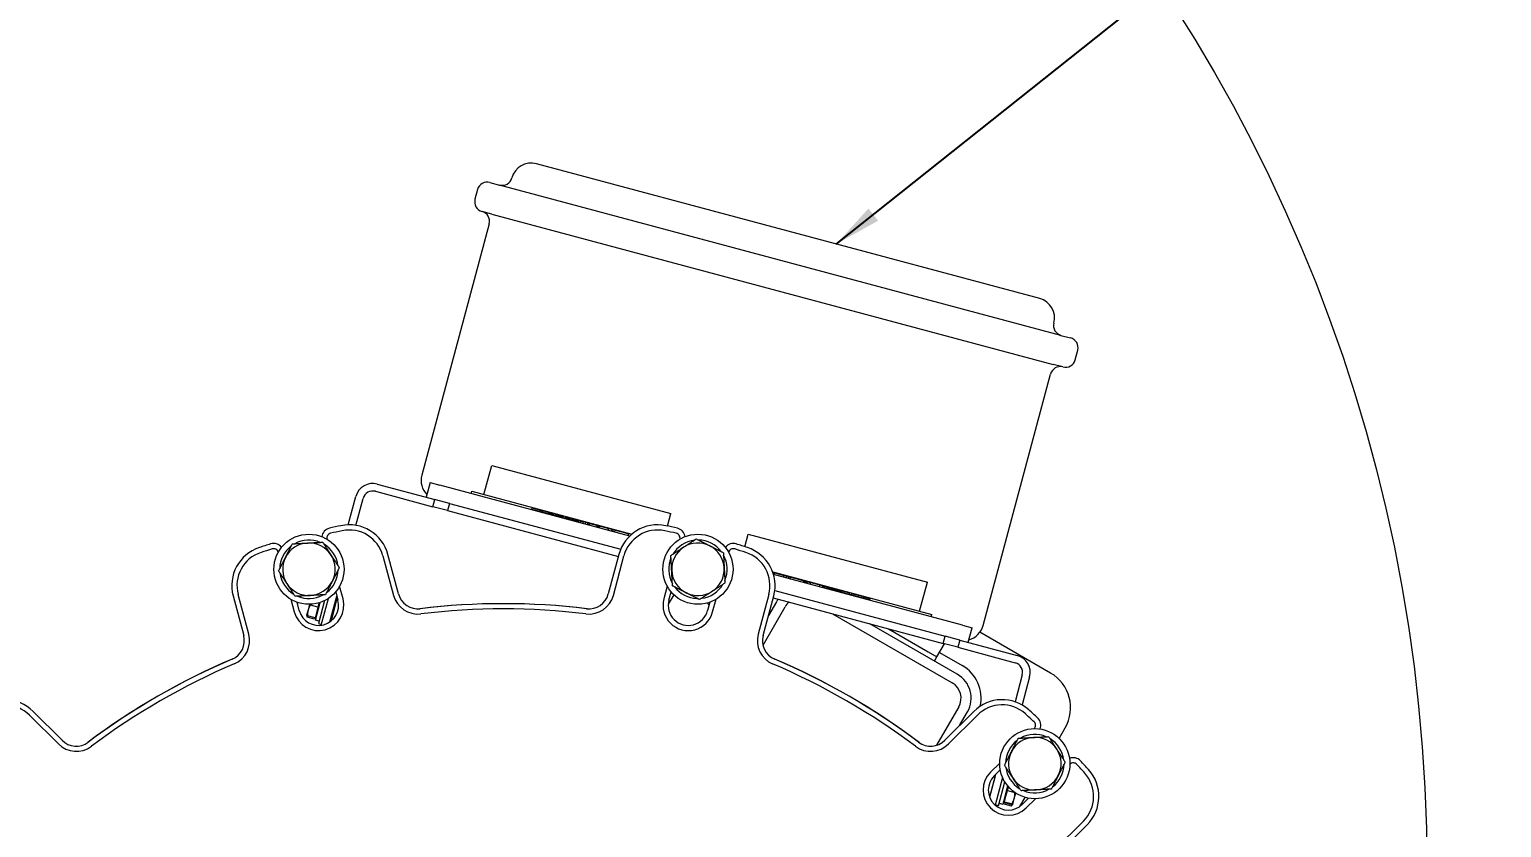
# Model space of a CAD drawing. Header units: inches. Extents: x 15 to 402, y 6 to 258.
# Drawn here: x 67.96 to 104.69, y 212.73 to 232.66 of the extents above; entities that cross this region are included whole.
import ezdxf

# ---------------------------------------------------------------- set-up
doc = ezdxf.new("R2010")
doc.units = ezdxf.units.IN
doc.header["$LTSCALE"] = 12
doc.header["$MEASUREMENT"] = 0
for name, color, linetype, lineweight in [('Dimension (ANSI)', 7, 'Continuous', 25), ('Symbol (ANSI)', 7, 'Continuous', 25), ('Visible', 7, 'Continuous', 18)]:
    doc.layers.add(name, color=color, linetype=linetype, lineweight=lineweight)
doc.styles.add('MEMCOR Medium', font='arial.ttf')
doc.dimstyles.new('Default (ANSI)', dxfattribs={"dimscale": 12, "dimtxt": 0.15, "dimasz": 0.098425, "dimexe": 0.125, "dimexo": 0.0625, "dimgap": 0.031496, "dimtad": 0, "dimtih": 1, "dimtoh": 1, "dimdec": 4, "dimrnd": 1e-08, "dimzin": 3, "dimdsep": 46, "dimlunit": 5, "dimtxsty": 'MEMCOR Medium', "dimcen": 0.09, "dimdle": 0.393701, "dimclrd": 256, "dimclre": 256, "dimclrt": 256, "dimadec": 0, "dimazin": 1, "dimtfac": 0.8, "dimtofl": 0, "dimtmove": 0, "dimatfit": 3, "dimfxl": 1, "dimfrac": 1, "dimtolj": 1, "dimtzin": 4, "dimlwd": -1, "dimlwe": -1, "dimarcsym": 0})
doc.dimstyles.new('Default (ANSI)$7', dxfattribs={"dimscale": 12, "dimtxt": 0.15, "dimasz": 0.098425, "dimexe": 0.125, "dimexo": 0.0625, "dimgap": 0.031496, "dimtad": 0, "dimtih": 1, "dimtoh": 1, "dimdec": 4, "dimrnd": 1e-08, "dimzin": 3, "dimdsep": 46, "dimlunit": 5, "dimtxsty": 'MEMCOR Medium', "dimcen": 0.09, "dimdle": 0.393701, "dimclrd": 256, "dimclre": 256, "dimclrt": 256, "dimadec": 0, "dimazin": 1, "dimtfac": 0.8, "dimtofl": 0, "dimtmove": 0, "dimatfit": 3, "dimfxl": 1, "dimfrac": 1, "dimtolj": 1, "dimtzin": 4, "dimlwd": -1, "dimlwe": -1, "dimarcsym": 0})

# ---------------------------------------------------------------- blocks, each defined once
blk = doc.blocks.new('*D25')
at = {"layer": 'Defpoints', "color": 0, "transparency": 16777216}
for p in [(86.89, 243.622), (62.827, 211.67)]:
    blk.add_point(p, dxfattribs=at)
at = {"layer": 'Dimension (ANSI)', "transparency": 16777216}
for p, q in [((91.461, 249.692), (87.601, 244.566)), ((93.048, 249.692), (91.461, 249.692))]:
    blk.add_line(p, q, dxfattribs=at)
blk.add_solid([(87.443, 244.684), (87.758, 244.447), (86.89, 243.622)], dxfattribs=at)
at = {"layer": 'Dimension (ANSI)', "transparency": 16777216, "char_height": 1.8, "attachment_point": 4, "style": 'MEMCOR Medium'}
for s, insert in [('\\A1; \\fArial|b0|i0;R40 in', (108.926, 250.989)), ('\\A1;[R1016.0 mm]{\\P\\fArial|b0|i0;RADIAL CLEARANCE REQUIRED}', (93.426, 246.824))]:
    blk.add_mtext(s, dxfattribs=dict(at, insert=insert))

msp = doc.modelspace()

# ---------------------------------------------------------------- linework, layer by layer
at = {"layer": 'Visible'}
for p, q in [((93.16663, 225.93761), (80.60959, 229.30226)), ((79.44955, 228.83663), (79.69103, 228.77193)), ((79.14337, 228.65986), (79.07866, 228.41837)), ((93.69696, 225.01905), (79.69103, 228.77193)), ((79.49692, 228.04748), (79.25544, 228.11219)), ((79.43221, 227.806), (77.74989, 221.52748)), ((79.49692, 228.04748), (93.50284, 224.29461)), ((93.69696, 225.01905), (93.93844, 224.95435)), ((94.05051, 224.40668), (94.11522, 224.64816)), ((91.75582, 217.77461), (93.43814, 224.05313)), ((93.74433, 224.2299), (93.50284, 224.29461)), ((79.30338, 221.04652), (79.49749, 221.77097)), ((79.49749, 221.77097), (83.9649, 220.57393)), ((76.59327, 221.12565), (78.02608, 220.74173)), ((76.6418, 221.30676), (78.07461, 220.92284)), ((77.95902, 221.34204), (77.86196, 220.97982)), ((77.95902, 221.34204), (78.2005, 221.27733)), ((82.9389, 220.00768), (78.2005, 221.27733)), ((78.98535, 221.06703), (79.00153, 221.1274)), ((79.00153, 221.1274), (82.99435, 220.05753)), ((75.91617, 220.28907), (76.10597, 220.9974)), ((76.10672, 220.27574), (76.28708, 220.94887)), ((78.02608, 220.74173), (78.07461, 220.92284)), ((78.39313, 220.64338), (78.02608, 220.74173)), ((78.10344, 220.91511), (78.07461, 220.92284)), ((78.44166, 220.82449), (78.10344, 220.91511)), ((78.44166, 220.82449), (78.39313, 220.64338)), ((78.44166, 220.82449), (82.71397, 219.67972)), ((78.39313, 220.64338), (82.6561, 219.50112)), ((80.49461, 220.66263), (80.49784, 220.6747)), ((80.49784, 220.6747), (80.50755, 220.71093)), ((81.66573, 220.36177), (80.49784, 220.6747)), ((80.50755, 220.71093), (80.76235, 220.64265)), ((80.75265, 220.60643), (80.76235, 220.64265)), ((80.77385, 220.60075), (80.78356, 220.63697)), ((80.78356, 220.63697), (80.85289, 220.61839)), ((80.84319, 220.58217), (80.85289, 220.61839)), ((80.85289, 220.61839), (80.94942, 220.59253)), ((80.93972, 220.5563), (80.94942, 220.59253)), ((80.94942, 220.59253), (81.04253, 220.56758)), ((81.03282, 220.53136), (81.04253, 220.56758)), ((81.07534, 220.51996), (81.08504, 220.55619)), ((81.08504, 220.55619), (81.28938, 220.50144)), ((81.27967, 220.46521), (81.28938, 220.50144)), ((81.32905, 220.45198), (81.33876, 220.4882)), ((81.33876, 220.4882), (81.41471, 220.46785)), ((81.405, 220.43163), (81.41471, 220.46785)), ((81.41471, 220.46785), (81.46542, 220.45426)), ((81.46542, 220.45426), (81.51614, 220.44067)), ((81.50643, 220.40445), (81.51614, 220.44067)), ((81.51614, 220.44067), (81.59209, 220.42032)), ((81.58238, 220.3841), (81.59209, 220.42032)), ((81.6053, 220.37796), (81.61501, 220.41418)), ((81.61501, 220.41418), (81.67544, 220.39799)), ((81.66249, 220.3497), (81.67544, 220.39799)), ((81.67544, 220.39799), (81.72776, 220.38397)), ((81.71482, 220.33567), (81.72776, 220.38397)), ((81.72776, 220.38397), (81.78525, 220.36857)), ((81.77231, 220.32027), (81.78525, 220.36857)), ((81.78525, 220.36857), (81.84179, 220.35342)), ((83.88064, 220.25947), (83.9649, 220.57393)), ((81.82885, 220.30512), (81.84179, 220.35342)), ((81.84179, 220.35342), (81.89435, 220.33933)), ((81.88141, 220.29104), (81.89435, 220.33933)), ((81.93932, 220.28846), (81.88465, 220.30311)), ((81.89435, 220.33933), (81.94903, 220.32468)), ((81.93609, 220.27639), (81.94903, 220.32468)), ((81.94903, 220.32468), (82.1351, 220.27483)), ((82.12216, 220.22653), (82.1351, 220.27483)), ((82.19163, 220.22086), (82.12539, 220.2386)), ((82.1351, 220.27483), (82.20133, 220.25708)), ((82.18839, 220.20878), (82.20133, 220.25708)), ((82.20133, 220.25708), (82.325, 220.22394)), ((82.325, 220.22394), (82.41495, 220.19984)), ((82.40201, 220.15154), (82.41495, 220.19984)), ((82.41495, 220.19984), (82.49463, 220.17849)), ((82.48169, 220.13019), (82.49463, 220.17849)), ((82.55044, 220.12471), (82.48492, 220.14227)), ((82.49463, 220.17849), (82.52878, 220.16934)), ((82.51908, 220.13312), (82.52878, 220.16934)), ((82.5472, 220.11264), (82.55044, 220.12471)), ((82.56458, 220.10798), (82.57752, 220.15628)), ((82.57752, 220.15628), (82.74519, 220.11135)), ((82.74519, 220.11135), (82.91286, 220.06643)), ((82.89992, 220.01813), (82.91286, 220.06643)), ((82.97359, 220.03974), (82.9762, 220.04945)), ((82.9762, 220.04945), (82.98274, 220.0477)), ((85.81278, 219.74318), (85.89668, 220.05631)), ((85.89668, 220.05631), (90.36409, 218.85927)), ((75.38736, 219.92974), (75.38729, 219.93001)), ((84.18935, 219.93001), (84.18928, 219.92974)), ((74.17022, 219.6039), (74.1703, 219.60363)), ((76.78235, 219.51458), (77.04636, 218.52927)), ((77.17193, 218.56291), (76.90792, 219.54822)), ((82.66873, 219.54822), (82.40471, 218.56291)), ((82.53028, 218.52927), (82.7943, 219.51458)), ((85.40635, 219.60363), (85.40642, 219.6039)), ((86.50508, 219.11683), (90.47183, 218.05395)), ((91.2405, 217.78328), (86.52818, 219.04594)), ((86.53863, 219.04314), (86.55157, 219.09144)), ((86.55157, 219.09144), (86.70017, 219.05162)), ((86.70017, 219.05162), (86.78572, 219.0287)), ((86.77278, 218.9804), (86.78572, 219.0287)), ((86.78572, 219.0287), (86.8654, 219.00735)), ((86.85246, 218.95905), (86.8654, 219.00735)), ((86.8938, 218.94797), (86.89703, 218.96005)), ((86.89703, 218.96005), (86.90674, 218.99627)), ((86.93858, 218.94891), (86.89703, 218.96005)), ((86.90674, 218.99627), (86.94829, 218.98513)), ((86.93535, 218.93684), (86.94829, 218.98513)), ((86.94829, 218.98513), (87.11596, 218.94021)), ((87.11596, 218.94021), (87.28363, 218.89528)), ((87.27068, 218.84699), (87.28363, 218.89528)), ((87.28363, 218.89528), (87.34519, 218.87879)), ((73.4338, 217.56129), (73.16978, 218.54659)), ((75.27678, 218.53514), (75.2729, 218.54111)), ((75.6048, 218.61595), (75.66042, 218.40838)), ((75.78599, 218.44203), (75.70169, 218.75667)), ((83.87496, 218.75667), (83.79065, 218.44203)), ((84.03767, 218.54608), (83.90001, 218.30765)), ((83.91622, 218.40838), (83.97184, 218.61595)), ((86.40686, 218.54659), (86.14285, 217.56129)), ((86.55899, 218.64945), (90.80551, 217.5116)), ((87.36659, 218.83423), (87.27392, 218.85906)), ((87.33548, 218.84256), (87.34519, 218.87879)), ((87.34519, 218.87879), (87.37629, 218.87045)), ((87.36335, 218.82215), (87.37629, 218.87045)), ((87.37629, 218.87045), (87.455, 218.84936)), ((87.44206, 218.80107), (87.455, 218.84936)), ((87.455, 218.84936), (87.6823, 218.78846)), ((87.66936, 218.74016), (87.6823, 218.78846)), ((87.6823, 218.78846), (87.76051, 218.7675)), ((87.74757, 218.7192), (87.76051, 218.7675)), ((88.94963, 218.41005), (87.75081, 218.73128)), ((87.76051, 218.7675), (87.80361, 218.75595)), ((87.7939, 218.71973), (87.80361, 218.75595)), ((87.80361, 218.75595), (87.85432, 218.74236)), ((87.85432, 218.74236), (87.90504, 218.72877)), ((87.89533, 218.69255), (87.90504, 218.72877)), ((87.90504, 218.72877), (87.98099, 218.70842)), ((87.97129, 218.6722), (87.98099, 218.70842)), ((87.99077, 218.66698), (88.00048, 218.7032)), ((88.00048, 218.7032), (88.12617, 218.66952)), ((88.11646, 218.6333), (88.12617, 218.66952)), ((88.12617, 218.66952), (88.20212, 218.64917)), ((88.19241, 218.61295), (88.20212, 218.64917)), ((88.21925, 218.60576), (88.22896, 218.64198)), ((88.22896, 218.64198), (88.43133, 218.58776)), ((88.42162, 218.55153), (88.43133, 218.58776)), ((88.47076, 218.53837), (88.48046, 218.57459)), ((88.48046, 218.57459), (88.5498, 218.55601)), ((88.54009, 218.51979), (88.5498, 218.55601)), ((88.5498, 218.55601), (88.64633, 218.53015)), ((88.63662, 218.49392), (88.64633, 218.53015)), ((88.64633, 218.53015), (88.73943, 218.5052)), ((90.16998, 218.13483), (90.36409, 218.85927)), ((73.04421, 218.51295), (73.30823, 217.52764)), ((74.48462, 218.43055), (74.56893, 218.11592)), ((74.6945, 218.14956), (74.63888, 218.35713)), ((74.91384, 218.15948), (74.87939, 218.03093)), ((74.95291, 218.30531), (74.91384, 218.15948)), ((75.16011, 218.2363), (74.97378, 218.28622)), ((75.09884, 217.91104), (75.21685, 218.35145)), ((75.16011, 218.2363), (75.12441, 218.10306)), ((75.18854, 218.34238), (75.16011, 218.2363)), ((75.32639, 218.39707), (75.17256, 217.82296)), ((75.24482, 217.78353), (75.42453, 218.45423)), ((75.46141, 217.86742), (75.63339, 218.50927)), ((75.49609, 217.89364), (75.62653, 218.38046)), ((75.58455, 218.32701), (75.61035, 218.32009)), ((75.62653, 218.38046), (75.64722, 218.45767)), ((84.61329, 218.45116), (84.61291, 218.45827)), ((84.93776, 218.35713), (84.88215, 218.14956)), ((85.00772, 218.11592), (85.09202, 218.43055)), ((86.2639, 217.28703), (86.8162, 218.24365)), ((86.26842, 217.52764), (86.53243, 218.51295)), ((86.5997, 218.36865), (86.40202, 218.02627)), ((86.51981, 218.46584), (90.75698, 217.33049)), ((88.72973, 218.46898), (88.73943, 218.5052)), ((88.76783, 218.45877), (88.77754, 218.49499)), ((88.77754, 218.49499), (88.94022, 218.4514)), ((88.93052, 218.41518), (88.94022, 218.4514)), ((88.94639, 218.39798), (88.94963, 218.41005)), ((74.87939, 218.03093), (74.87943, 218.03078)), ((74.87943, 218.03078), (74.89186, 217.9844)), ((75.07872, 217.93253), (74.89239, 217.98246)), ((75.08871, 217.96982), (74.90238, 218.01974)), ((75.08871, 217.96982), (75.07872, 217.93253)), ((75.12441, 218.10306), (75.08871, 217.96982)), ((75.08996, 217.9745), (75.11411, 217.96803)), ((75.18964, 217.88671), (75.09884, 217.91104)), ((75.17256, 217.82296), (75.24983, 217.80226)), ((75.4875, 217.96478), (75.5133, 217.95787)), ((87.99686, 218.07007), (90.98528, 216.3447)), ((91.11028, 216.56121), (88.92987, 217.82007)), ((90.45565, 217.99358), (90.47183, 218.05395)), ((89.39638, 217.69507), (90.38686, 217.12321)), ((90.75698, 217.33049), (90.80551, 217.5116)), ((91.14344, 217.42105), (90.80551, 217.5116)), ((91.17256, 217.41325), (91.14344, 217.42105)), ((91.2405, 217.78328), (91.48198, 217.71857)), ((91.38492, 217.35635), (91.48198, 217.71857)), ((93.43824, 216.58836), (91.67472, 217.60653)), ((90.38686, 217.12321), (90.60337, 216.99821)), ((90.60337, 216.99821), (90.79009, 217.32162)), ((90.66587, 217.10646), (91.23528, 216.77771)), ((91.12403, 217.23214), (90.75698, 217.33049)), ((91.17256, 217.41325), (91.12403, 217.23214)), ((91.12403, 217.23214), (92.55684, 216.84822)), ((91.17256, 217.41325), (92.60537, 217.02933)), ((90.54087, 216.88996), (90.60337, 216.99821)), ((92.73362, 216.54203), (92.55383, 215.87105)), ((92.91473, 216.49351), (92.72688, 215.79242)), ((68.7765, 214.91125), (68.05521, 215.63254)), ((91.14633, 215.74365), (90.59403, 214.78703)), ((91.52143, 215.63254), (90.80014, 214.91125)), ((91.16516, 215.27627), (91.36284, 215.61865)), ((67.96328, 215.54062), (68.68458, 214.81932)), ((90.89206, 214.81932), (91.61336, 215.54062)), ((93.65184, 214.95832), (93.80427, 215.22234)), ((93.02923, 215.20287), (93.02903, 215.20267)), ((92.17028, 214.34392), (91.93995, 214.11359)), ((92.03188, 214.02166), (92.18383, 214.17362)), ((93.91999, 214.31171), (93.92019, 214.31191)), ((92.06796, 214.05774), (91.91683, 213.49372)), ((92.04727, 213.98054), (91.91683, 213.49372)), ((92.24162, 213.98142), (92.05672, 213.29135)), ((92.13587, 213.27766), (92.29608, 213.87556)), ((92.36656, 213.77541), (92.24375, 213.31708)), ((92.35996, 213.65417), (92.3862, 213.75211)), ((92.28528, 213.37549), (92.32262, 213.51483)), ((92.32262, 213.51483), (92.35996, 213.65417)), ((92.35996, 213.65417), (92.54629, 213.60424)), ((92.49383, 213.31149), (92.53319, 213.4584)), ((92.53319, 213.4584), (92.56938, 213.59346)), ((92.65694, 213.71018), (92.66017, 213.71653)), ((92.6693, 213.2565), (92.80245, 213.48714)), ((92.89094, 213.46651), (92.73898, 213.31456)), ((92.83091, 213.22263), (93.06124, 213.45296)), ((92.13587, 213.27766), (92.05859, 213.29836)), ((92.15295, 213.34141), (92.24375, 213.31708)), ((92.28317, 213.3676), (92.25902, 213.37407)), ((92.27203, 213.32603), (92.28123, 213.36034)), ((92.27203, 213.32603), (92.45836, 213.27611)), ((92.28123, 213.36034), (92.28326, 213.36791)), ((92.28123, 213.36034), (92.46756, 213.31042)), ((92.28326, 213.36791), (92.28528, 213.37549)), ((92.28528, 213.37549), (92.47161, 213.32556)), ((92.49347, 213.31091), (92.46564, 213.28307)), ((92.49374, 213.31118), (92.49347, 213.31091)), ((92.49374, 213.31118), (92.49383, 213.31149)), ((94.25794, 212.89604), (93.53664, 212.17474)), ((93.62857, 212.08282), (94.34986, 212.80412))]:
    msp.add_line(p, q, dxfattribs=at)
for centre, radius in [((62.82709, 211.66956), 40), ((74.93599, 219.18015), 0.875), ((84.64065, 219.18015), 0.875), ((93.04513, 214.32782), 0.875)]:
    msp.add_circle(centre, radius, dxfattribs=at)
for centre, radius, start, end in [((80.48018, 228.81929), 0.5, 75, 165), ((79.38485, 228.59515), 0.25, 75, 165), ((79.75574, 229.01341), 0.25, 255, 345), ((79.32014, 228.35367), 0.25, 165, 255), ((79.19073, 227.87071), 0.25, 345, 75), ((93.03722, 225.45465), 0.5, 345, 75), ((93.76166, 225.26053), 0.25, 165, 255), ((93.87373, 224.71287), 0.25, 345, 75), ((93.80903, 224.47138), 0.25, 255, 345), ((93.67962, 223.98842), 0.25, 75, 165), ((78.23285, 221.39807), 0.5, 165, 225), ((76.52856, 220.88417), 0.4375, 75, 165), ((76.52856, 220.88417), 0.25, 75, 165), ((75.5032, 219.96107), 0.25, 102.780972, 172.261312), ((75.5032, 219.96107), 0.12, 102.780972, 195), ((79.78832, 201.071), 19.62, 101.921409, 102.780972), ((79.78832, 201.071), 19.49, 101.921409, 102.780972), ((75.94199, 219.2894), 1, 15, 101.921409), ((75.94199, 219.2894), 0.87, 15, 101.921409), ((83.63465, 219.2894), 1, 78.078591, 165), ((83.63465, 219.2894), 0.87, 78.078591, 165), ((79.78832, 201.071), 19.49, 77.219028, 78.078591), ((79.78832, 201.071), 19.62, 77.219028, 78.078591), ((84.07344, 219.96107), 0.12, 345, 77.219028), ((84.07344, 219.96107), 0.25, 7.738688, 77.219028), ((74.01014, 218.77177), 1, 108.078591, 195), ((79.78832, 201.071), 19.62, 107.219028, 108.078591), ((79.78832, 201.071), 19.49, 107.219028, 108.078591), ((74.05431, 219.57284), 0.25, 37.738688, 107.219028), ((74.05431, 219.57284), 0.12, 15, 107.219028), ((74.93599, 219.18015), 0.7295, 127.099296, 178.981014), ((74.93599, 219.18015), 0.656, 93.040155, 153.040155), ((74.93599, 219.18015), 0.7295, 67.099296, 118.981014), ((74.93599, 219.18015), 0.656, 33.040155, 93.040155), ((74.93599, 219.18015), 0.7295, 7.099296, 58.981014), ((84.64065, 219.18015), 0.656, 123.040155, 183.040155), ((84.64065, 219.18015), 0.7295, 97.099296, 148.981014), ((84.64065, 219.18015), 0.656, 63.040155, 123.040155), ((84.64065, 219.18015), 0.7295, 37.099296, 88.981014), ((84.64065, 219.18015), 0.656, 3.040155, 63.040155), ((85.52233, 219.57284), 0.25, 72.780972, 142.261312), ((85.52233, 219.57284), 0.12, 72.780972, 165), ((79.78832, 201.071), 19.49, 71.921409, 72.780972), ((79.78832, 201.071), 19.62, 71.921409, 72.780972), ((85.5665, 218.77177), 1, 345, 71.921409), ((74.01014, 218.77177), 0.87, 108.078591, 195), ((74.93599, 219.18015), 0.656, 153.040155, 213.040155), ((74.93599, 219.18015), 0.656, 333.040155, 33.040155), ((84.64065, 219.18015), 0.7295, 157.099296, 208.981014), ((84.64065, 219.18015), 0.7295, 337.099296, 28.981014), ((85.5665, 218.77177), 0.87, 345, 71.921409), ((74.93599, 219.18015), 0.7295, 187.099296, 238.981014), ((74.93599, 219.18015), 0.7295, 307.099296, 358.981014), ((84.64065, 219.18015), 0.656, 183.040155, 243.040155), ((84.64065, 219.18015), 0.656, 303.040155, 3.040155), ((74.93599, 219.18015), 0.656, 213.040155, 273.040155), ((74.93599, 219.18015), 0.7295, 247.099296, 297.850081), ((74.93599, 219.18015), 0.656, 273.040155, 333.040155), ((74.93599, 219.18015), 0.7295, 297.850081, 298.981014), ((77.65489, 218.69232), 0.63, 195, 276.90325), ((77.65489, 218.69232), 0.5, 195, 276.90325), ((81.92175, 218.69232), 0.63, 263.09675, 345), ((81.92175, 218.69232), 0.5, 263.09675, 345), ((84.64065, 219.18015), 0.7295, 217.099296, 267.850081), ((84.64065, 219.18015), 0.656, 243.040155, 303.040155), ((84.64065, 219.18015), 0.7295, 277.099296, 328.981014), ((75.17746, 218.27897), 0.63, 195, 15), ((75.17746, 218.27897), 0.5, 195, 15), ((79.78832, 201.071), 17.25021, 83.049065, 96.950935), ((79.78832, 201.071), 17.25, 83.09675, 96.90325), ((79.78832, 201.071), 17.12, 83.09675, 96.90325), ((84.39918, 218.27897), 0.63, 165, 345), ((84.39918, 218.27897), 0.5, 165, 345), ((84.64065, 219.18015), 0.7295, 267.850081, 268.981014), ((85.15612, 218.4833), 0.315, 207.54617, 220.535087), ((87.19725, 218.02365), 0.69, 143.597958, 150), ((87.19725, 218.02365), 0.44, 130.093063, 150), ((72.82526, 217.39823), 0.5, 293.09675, 15), ((72.82526, 217.39823), 0.63, 293.09675, 15), ((86.75138, 217.39823), 0.63, 165, 246.90325), ((86.75138, 217.39823), 0.5, 165, 246.90325), ((91.27285, 217.90402), 0.5, 285, 345), ((79.78832, 201.071), 17.25021, 113.049065, 126.950935), ((79.78832, 201.071), 17.25, 113.09675, 126.90325), ((79.78832, 201.071), 17.12, 113.09675, 126.90325), ((79.78832, 201.071), 17.12, 53.09675, 66.90325), ((79.78832, 201.071), 17.25021, 53.049065, 66.950935), ((79.78832, 201.071), 17.25, 53.09675, 66.90325), ((90.76528, 215.96365), 0.94, 347.741831, 60), ((92.49214, 216.60674), 0.25, 345, 75), ((92.49214, 216.60674), 0.4375, 345, 75), ((90.76528, 215.96365), 0.44, 330, 60), ((90.76528, 215.96365), 0.69, 330, 60), ((92.93824, 215.72234), 1, 330, 60), ((67.3481, 214.92544), 1, 45, 131.921409), ((67.3481, 214.92544), 0.87, 45, 131.921409), ((92.22854, 214.92544), 1, 48.078591, 135), ((92.22854, 214.92544), 0.87, 48.078591, 135), ((79.78832, 201.071), 19.62, 47.219028, 48.078591), ((79.78832, 201.071), 19.49, 47.219028, 48.078591), ((92.94438, 215.28772), 0.12, 315, 47.219028), ((92.94438, 215.28772), 0.25, 337.738688, 47.219028), ((69.13006, 215.2648), 0.5, 225, 306.90325), ((90.44659, 215.2648), 0.5, 233.09675, 315), ((93.04513, 214.32782), 0.7295, 127.099296, 178.981014), ((93.04513, 214.32782), 0.656, 93.040155, 153.040155), ((93.04513, 214.32782), 0.7295, 67.099296, 118.981014), ((93.04513, 214.32782), 0.656, 33.040155, 93.040155), ((93.04513, 214.32782), 0.7295, 7.099296, 58.981014), ((69.13006, 215.2648), 0.63, 225, 306.90325), ((90.44659, 215.2648), 0.63, 233.09675, 315), ((93.04513, 214.32782), 0.656, 153.040155, 213.040155), ((93.04513, 214.32782), 0.656, 333.040155, 33.040155), ((92.38543, 213.66811), 0.63, 135, 315), ((93.04513, 214.32782), 0.7295, 187.099296, 237.850081), ((93.04513, 214.32782), 0.7295, 307.099296, 358.981014), ((94.00504, 214.22706), 0.25, 42.780972, 112.261312), ((94.00504, 214.22706), 0.12, 42.780972, 135), ((79.78832, 201.071), 19.49, 41.921409, 42.780972), ((79.78832, 201.071), 19.62, 41.921409, 42.780972), ((93.64276, 213.51122), 1, 315, 41.921409), ((92.38543, 213.66811), 0.5, 135, 315), ((93.04513, 214.32782), 0.656, 213.040155, 273.040155), ((93.04513, 214.32782), 0.656, 273.040155, 333.040155), ((93.64276, 213.51122), 0.87, 315, 41.921409), ((93.04513, 214.32782), 0.7295, 237.850081, 238.981014), ((93.04513, 214.32782), 0.7295, 247.099296, 298.981014)]:
    msp.add_arc(centre, radius, start, end, dxfattribs=at)
for points, weights in [([(74.35128, 219.47755), (74.43097, 219.63423), (74.52299, 219.81514)], [1, 1.0379548493, 1]), ([(74.52299, 219.81514), (74.72567, 219.8259), (74.9012, 219.83522)], [1, 1.0379548493, 1]), ([(74.9012, 219.83522), (75.07673, 219.84454), (75.27941, 219.85531)], [1, 1.0379548493, 1]), ([(75.27941, 219.85531), (75.39007, 219.68516), (75.48591, 219.53781)], [1, 1.0379548493, 1]), ([(83.96549, 219.52356), (84.13563, 219.63423), (84.28298, 219.73006)], [1, 1.0379548493, 1]), ([(84.28298, 219.73006), (84.43033, 219.8259), (84.60048, 219.93656)], [1, 1.0379548493, 1]), ([(84.60048, 219.93656), (84.78139, 219.84454), (84.93806, 219.76485)], [1, 1.0379548493, 1]), ([(84.93806, 219.76485), (85.09473, 219.68516), (85.27564, 219.59315)], [1, 1.0379548493, 1]), ([(74.17957, 219.13997), (74.27159, 219.32088), (74.35128, 219.47755)], [1, 1.0379548493, 1]), ([(75.48591, 219.53781), (75.58175, 219.39046), (75.69241, 219.22032)], [1, 1.0379548493, 1]), ([(83.98558, 219.14535), (83.97625, 219.32088), (83.96549, 219.52356)], [1, 1.0379548493, 1]), ([(85.27564, 219.59315), (85.28641, 219.39046), (85.29573, 219.21494)], [1, 1.0379548493, 1]), ([(74.38607, 218.82248), (74.29024, 218.96983), (74.17957, 219.13997)], [1, 1.0379548493, 1]), ([(75.69241, 219.22032), (75.60039, 219.03941), (75.5207, 218.88274)], [1, 1.0379548493, 1]), ([(84.00566, 218.76715), (83.9949, 218.96983), (83.98558, 219.14535)], [1, 1.0379548493, 1]), ([(85.29573, 219.21494), (85.30505, 219.03941), (85.31582, 218.83673)], [1, 1.0379548493, 1]), ([(74.59257, 218.50498), (74.48191, 218.67513), (74.38607, 218.82248)], [1, 1.0379548493, 1]), ([(74.97078, 218.52507), (74.79526, 218.51575), (74.59257, 218.50498)], [1, 1.0379548493, 1]), ([(75.34899, 218.54516), (75.14631, 218.53439), (74.97078, 218.52507)], [1, 1.0379548493, 1]), ([(75.5207, 218.88274), (75.44101, 218.72607), (75.34899, 218.54516)], [1, 1.0379548493, 1]), ([(84.34324, 218.59544), (84.18657, 218.67513), (84.00566, 218.76715)], [1, 1.0379548493, 1]), ([(84.68083, 218.42373), (84.49992, 218.51575), (84.34324, 218.59544)], [1, 1.0379548493, 1]), ([(84.99832, 218.63023), (84.85097, 218.53439), (84.68083, 218.42373)], [1, 1.0379548493, 1]), ([(85.31582, 218.83673), (85.14567, 218.72607), (84.99832, 218.63023)], [1, 1.0379548493, 1]), ([(74.91384, 218.15948), (74.89727, 218.09764), (74.90238, 218.01974)], [1, 1.0379548493, 1]), ([(74.97378, 218.28622), (74.93041, 218.22132), (74.91384, 218.15948)], [1, 1.0379548493, 1]), ([(74.973, 218.30593), (74.97323, 218.29627), (74.97378, 218.28622)], [1.00806620258, 1.00458760551, 1]), ([(74.90238, 218.01974), (74.88009, 218.02833), (74.87943, 218.03078)], [1, 1.03585270176, 1.00397143819]), ([(74.88522, 218.02691), (74.88612, 218.0065), (74.89239, 217.98246)], [1.01894615239, 1.01820705657, 1]), ([(74.89239, 217.98246), (74.89212, 217.98343), (74.89186, 217.9844)], [1, 1.00074745865, 1.00146547735]), ([(92.46043, 214.62522), (92.54012, 214.7819), (92.63213, 214.96281)], [1, 1.0379548493, 1]), ([(92.63213, 214.96281), (92.83482, 214.97357), (93.01034, 214.98289)], [1, 1.0379548493, 1]), ([(93.01034, 214.98289), (93.18587, 214.99221), (93.38855, 215.00298)], [1, 1.0379548493, 1]), ([(93.38855, 215.00298), (93.49921, 214.83283), (93.59505, 214.68548)], [1, 1.0379548493, 1]), ([(92.28872, 214.28764), (92.38074, 214.46855), (92.46043, 214.62522)], [1, 1.0379548493, 1]), ([(93.59505, 214.68548), (93.69089, 214.53813), (93.80155, 214.36799)], [1, 1.0379548493, 1]), ([(92.49522, 213.97015), (92.39938, 214.1175), (92.28872, 214.28764)], [1, 1.0379548493, 1]), ([(93.80155, 214.36799), (93.70953, 214.18708), (93.62984, 214.03041)], [1, 1.0379548493, 1]), ([(92.70172, 213.65265), (92.59105, 213.8228), (92.49522, 213.97015)], [1, 1.0379548493, 1]), ([(93.62984, 214.03041), (93.55015, 213.87374), (93.45813, 213.69283)], [1, 1.0379548493, 1]), ([(92.47161, 213.32556), (92.51586, 213.39374), (92.53319, 213.4584)], [1, 1.0379548493, 1]), ([(92.53319, 213.4584), (92.55052, 213.52307), (92.54629, 213.60424)], [1, 1.0379548493, 1]), ([(92.54629, 213.60424), (92.54737, 213.60585), (92.54844, 213.60746)], [1, 1.00092006805, 1.00179552913]), ([(93.07993, 213.67274), (92.9044, 213.66342), (92.70172, 213.65265)], [1, 1.0379548493, 1]), ([(93.45813, 213.69283), (93.25545, 213.68206), (93.07993, 213.67274)], [1, 1.0379548493, 1]), ([(92.45836, 213.27611), (92.4741, 213.29302), (92.48474, 213.30939)], [1, 1.01602065033, 1.01851674495]), ([(92.46564, 213.28307), (92.46217, 213.2796), (92.45836, 213.27611)], [1.00724809554, 1.00405789184, 1]), ([(92.46756, 213.31042), (92.49289, 213.30798), (92.49383, 213.31149)], [1, 1.0379548493, 1]), ([(92.49383, 213.31149), (92.49477, 213.31501), (92.47161, 213.32556)], [1, 1.0379548493, 1])]:
    msp.add_rational_spline(points, weights, degree=2, dxfattribs=at)

# ---------------------------------------------------------------- dimensions: what is measured, and where the dimension line sits
at = {"layer": 'Dimension (ANSI)'}
dim = msp.add_radius_dim(center=(62.82709, 211.66956), mpoint=(86.89009, 243.62221), text=' \\fArial|b0|i0;<> in\\X[R1016.0 mm]{\\P\\fArial|b0|i0;RADIAL CLEARANCE REQUIRED}', dimstyle='Default (ANSI)', override={"dimgap": 0.031496, "dimdec": 4, "dimlfac": 1, "dimpost": '', "dimcen": 0, "dimtol": 0, "dimlim": 0, "dimtp": 0, "dimtm": 0, "dimtdec": 2}, dxfattribs=at)
dim.commit()
dim.dimension.update_dxf_attribs({"geometry": '*D25', "text_midpoint": (112.8229, 249.69161), "dimtype": 164})

# ---------------------------------------------------------------- leaders
at = {"layer": 'Symbol (ANSI)', "annotation_type": 0, "has_hookline": 1, "hookline_direction": 0, "text_width": 18.35484}
msp.add_leader([(88.09125, 227.29755), (99.5584, 236.42071), (100.7395, 236.42071)], dimstyle='Default (ANSI)$7', override={"dimtad": 0}, dxfattribs=at)

doc.saveas('drawing.dxf')
